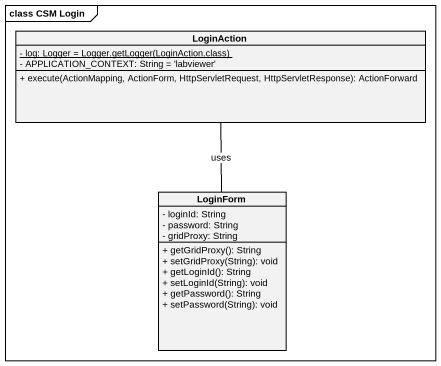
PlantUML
@startuml
mainframe class CSM Login
hide circle
hide empty members
skinparam classAttributeIconSize 0
class LoginAction {
  {static} {field} - log: Logger = Logger.getLogger(LoginAction.class)
  - APPLICATION_CONTEXT: String = 'labviewer'
  + execute(ActionMapping, ActionForm, HttpServletRequest, HttpServletResponse): ActionForward
}
class LoginForm {
  - loginId: String
  - password: String
  - gridProxy: String
  + getGridProxy(): String
  + setGridProxy(String): void
  + getLoginId(): String
  + setLoginId(String): void
  + getPassword(): String
  + setPassword(String): void
}
LoginAction -- LoginForm : uses
@enduml
